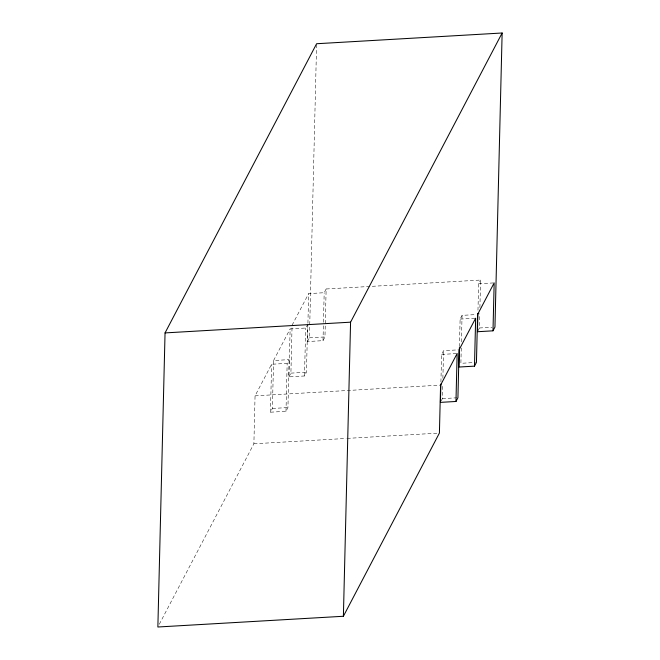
<?xml version="1.0" encoding="UTF-8"?>
<svg xmlns="http://www.w3.org/2000/svg" width="660" height="660" viewBox="0 0 660 660"><rect width="100%" height="100%" fill="white"/><g stroke="black" fill="none" stroke-linecap="round" stroke-linejoin="round"><path stroke-width="0.49" stroke-dasharray="3.3 2.47" d="M159.299 624.269L253.886 443.784L255.057 395.851L271.615 364.262L287.158 363.363L289.113 359.626L273.57 360.525L272.399 408.466L270.443 412.195L285.986 411.296L287.941 407.566L289.113 359.626M270.443 412.195L271.615 364.262M285.986 411.296L287.158 363.363M307.626 324.308L306.454 372.24L304.499 375.977L288.956 376.876L290.128 328.936L305.671 328.036L306.842 325.801M288.956 376.876L290.911 373.139L292.058 326.221M304.499 375.977L305.671 328.036M479.903 307.585L480.579 280.054L326.139 288.981L324.967 336.922L323.012 340.651L307.469 341.55L307.89 324.217M307.915 323.194L308.641 293.617L324.184 292.718L326.139 288.981M307.469 341.55L309.424 337.821L316.585 44.756M323.012 340.651L323.433 323.317M323.458 322.295L324.184 292.718M440.921 381.967L441.598 354.428L443.553 350.699L458.122 349.858M441.21 400.876L442.382 398.632L442.728 384.351M442.877 378.238L443.553 350.699M459.434 346.649L460.111 319.11L462.066 315.373L475.662 314.589M461.266 348.01L460.894 363.313L475.464 362.464M461.414 341.888L462.066 315.373M477.972 310.299L478.624 283.784L480.579 280.054M477.84 330.974L479.407 327.987L479.754 313.706M273.57 360.525L290.128 328.936M292.083 325.207L308.641 293.617M478.624 283.784L494.167 282.884M460.111 319.11L475.654 318.211M309.424 337.821L324.967 336.922M479.407 327.987L492.038 327.253M441.598 354.428L457.141 353.529M290.911 373.139L306.454 372.24M255.057 395.851L440.583 385.118M272.399 408.466L287.941 407.566M442.382 398.632L456.951 397.79M253.886 443.784L346.137 438.454M347.16 438.388L437.357 433.174"/><path stroke-width="0.99" d="M477.898 313.36L477.452 331.724L492.995 330.825L494.951 327.088L502.136 33L316.61 43.733L165.049 332.912L157.864 627L343.39 616.267L439.411 433.059L440.583 385.118L457.141 353.529L455.969 401.47L440.426 402.369L440.872 384.004M343.39 616.267L350.575 322.179L502.136 33M459.409 347.663L458.939 367.042L474.482 366.143L476.438 362.414L477.609 314.474L494.167 282.884L492.995 330.825M474.482 366.143L475.654 318.211L459.096 349.8L457.924 397.733L455.969 401.47M165.049 332.912L350.575 322.179"/></g></svg>
